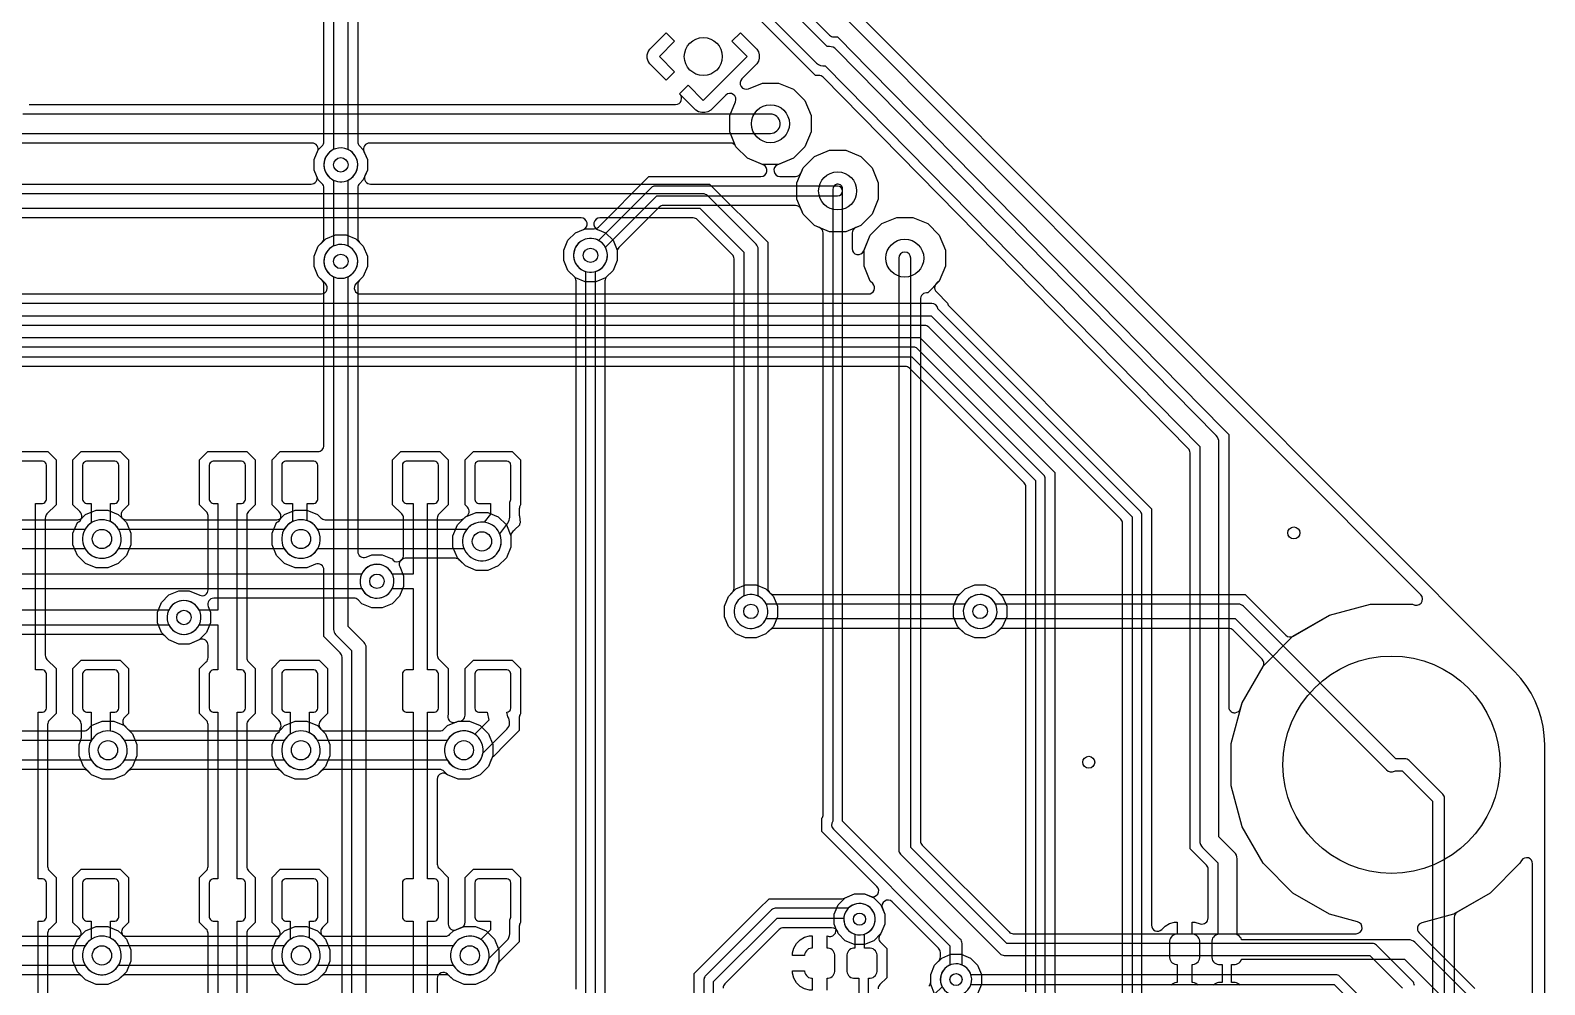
# Model space of a CAD drawing. Header units: millimetres. Extents: x -12.6 to 79.4, y -27 to 65.1.
# Drawn here: x 47.51 to 79.4, y 32.15 to 52.23 of the extents above; entities that cross this region are included whole.
import ezdxf

# ---------------------------------------------------------------- set-up
doc = ezdxf.new("R2010")
doc.units = ezdxf.units.MM

msp = doc.modelspace()

# ---------------------------------------------------------------- linework, layer by layer
at = {"layer": '16_copper'}
for points in [[(61.332, 55.143), (64.342, 52.133, 0.198912), (64.432, 52.095), (64.508, 52.095), (64.626, 51.976, 0.001971), (64.627, 51.975), (64.77, 51.832, 0.035067), (64.781, 51.818), (72.627, 43.848, 0.001966), (72.628, 43.847), (72.747, 43.728), (72.746, 43.56, 0.001969), (72.746, 43.559), (72.746, 37.999), (72.747, 37.988), (72.748, 37.976), (72.748, 37.974), (72.749, 37.971), (72.752, 37.96), (72.756, 37.949), (72.757, 37.947), (72.758, 37.944), (72.764, 37.935), (72.77, 37.925), (72.771, 37.923), (72.773, 37.921), (72.781, 37.912), (72.789, 37.904), (72.791, 37.902), (72.792, 37.9), (72.802, 37.894), (72.812, 37.888), (72.814, 37.887), (72.816, 37.885), (72.827, 37.881), (72.838, 37.877), (72.84, 37.876), (72.843, 37.876), (72.854, 37.874), (72.865, 37.872), (72.868, 37.872), (72.87, 37.872), (72.882, 37.873, 0.318997), (72.995, 37.966), (73.027, 38.083), (73.471, 38.853), (74.1, 39.482), (74.871, 39.927), (75.73, 40.157), (76.619, 40.157, 0.923545), (76.789, 40.357), (61.356, 55.819, 0.414489)], [(78.007, 31.703), (76.674, 33.037), (76.666, 33.043, 0.185945), (76.53, 33.096), (73.019, 33.096), (73.019, 33.098), (73.007, 33.127), (72.99, 33.153), (72.967, 33.175), (72.941, 33.192), (72.923, 33.2), (72.923, 34.798, 0.198912), (72.864, 34.942), (72.542, 35.263), (72.542, 43.561, 0.196864), (72.484, 43.704), (64.483, 51.832, 0.200962), (64.338, 51.892), (64.295, 51.892), (61.307, 54.881, 0.198912)], [(61.079, 54.534), (64.068, 51.545, 0.25234), (64.253, 51.486), (72.136, 43.478), (72.136, 35.179, 0.198912), (72.196, 35.035), (72.517, 34.714), (72.517, 33.207), (72.502, 33.204), (72.474, 33.192), (72.448, 33.175), (72.425, 33.153), (72.408, 33.127), (72.396, 33.098), (72.39, 33.067), (72.39, 32.719), (72.396, 32.688), (72.408, 32.659), (72.425, 32.633), (72.448, 32.611), (72.474, 32.594), (72.502, 32.582), (72.533, 32.575), (72.606, 32.575), (72.606, 32.195), (72.533, 32.195), (72.502, 32.188), (72.474, 32.176), (72.448, 32.159), (72.425, 32.137)], [(72.101, 32.137), (72.078, 32.159), (72.052, 32.176), (72.024, 32.188), (71.993, 32.195), (71.977, 32.195), (71.977, 32.575), (71.993, 32.575), (72.024, 32.582), (72.052, 32.594), (72.078, 32.611), (72.101, 32.633), (72.118, 32.659), (72.13, 32.688), (72.136, 32.719), (72.136, 33.067), (72.13, 33.098), (72.118, 33.127), (72.101, 33.153), (72.078, 33.175), (72.052, 33.192), (72.024, 33.204), (71.993, 33.211), (71.977, 33.211), (71.977, 33.464), (72.032, 33.464), (72.147, 33.433, 0.510066), (72.314, 33.554), (72.314, 34.577, 0.198912), (72.277, 34.667), (71.933, 35.011), (71.933, 43.343, 0.196869), (71.896, 43.432), (64.205, 51.245, 0.200957), (64.115, 51.283), (64.043, 51.283), (61.032, 54.293, 0.198912)], [(47.49, 50.673), (61.101, 50.673, 0.698888), (61.183, 50.898), (61.363, 51.077), (61.684, 50.756), (62.609, 51.681), (62.288, 52.002), (62.467, 52.182), (62.812, 51.837), (62.845, 51.779), (62.863, 51.715), (62.863, 51.648), (62.845, 51.583), (62.812, 51.525), (62.497, 51.21, 0.820678), (62.635, 51.003), (62.928, 51.124), (63.269, 51.124), (63.584, 50.994), (63.825, 50.753), (63.955, 50.438), (63.955, 50.097), (63.825, 49.782), (63.584, 49.54), (63.249, 49.402, 0.820683), (63.298, 49.158), (63.626, 49.158, 0.30335), (63.743, 49.236), (63.786, 49.338), (64.027, 49.58), (64.342, 49.71), (64.683, 49.71), (64.998, 49.58), (65.239, 49.338), (65.369, 49.023), (65.369, 48.682), (65.239, 48.367), (64.998, 48.126), (64.683, 47.996), (64.342, 47.996), (64.027, 48.126), (63.786, 48.367), (63.743, 48.47, 0.30335), (63.626, 48.548), (60.843, 48.548, 0.198912), (60.753, 48.511), (59.905, 47.663, 0.198912), (59.868, 47.573), (59.868, 47.387), (59.783, 47.181), (59.626, 47.024), (59.42, 46.939), (59.198, 46.939), (58.992, 47.024), (58.835, 47.181), (58.75, 47.387), (58.75, 47.609), (58.835, 47.815), (58.992, 47.972), (59.198, 48.057), (59.384, 48.057, 0.198912), (59.474, 48.094), (60.538, 49.158), (62.898, 49.158, 0.820683), (62.947, 49.402), (62.612, 49.54), (62.371, 49.782, 0.305131), (62.254, 49.861), (54.657, 49.861, 0.534518), (54.539, 49.685), (54.61, 49.514), (54.61, 49.292), (54.525, 49.086), (54.444, 49.006, 0.198912), (54.407, 48.916), (54.407, 47.858, 0.198912), (54.444, 47.768), (54.525, 47.688), (54.61, 47.482), (54.61, 47.26), (54.525, 47.054), (54.372, 46.902, 0.668179), (54.462, 46.685), (65.161, 46.685, 0.668185), (65.251, 46.902), (65.2, 46.953), (65.069, 47.268), (65.069, 47.609), (65.2, 47.924), (65.441, 48.165), (65.756, 48.296), (66.097, 48.296), (66.412, 48.165), (66.653, 47.924), (66.784, 47.609), (66.784, 47.268), (66.653, 46.953, 0.582554), (66.599, 46.72), (66.829, 46.49, 0.16055), (66.865, 46.419), (70.904, 42.379), (71.12, 42.163), (71.12, 33.402, 0.668185), (71.337, 33.313), (71.406, 33.382), (71.5, 33.436), (71.605, 33.464), (71.66, 33.464), (71.66, 33.211), (71.644, 33.211), (71.613, 33.204), (71.585, 33.192), (71.559, 33.175), (71.536, 33.153), (71.519, 33.127), (71.507, 33.098), (71.501, 33.067), (71.501, 32.719), (71.507, 32.688), (71.519, 32.659), (71.536, 32.633), (71.559, 32.611), (71.585, 32.594), (71.613, 32.582), (71.644, 32.575), (71.66, 32.575), (71.66, 32.195), (71.644, 32.195), (71.613, 32.188), (71.585, 32.176), (71.559, 32.159), (71.536, 32.137)], [(47.269, 50.064), (63.098, 50.064), (63.133, 50.067, 0.915917), (63.098, 50.47), (47.353, 50.47)], [(45.682, 46.685), (53.64, 46.685), (53.647, 46.686, 0.649818), (53.73, 46.902), (53.577, 47.054), (53.492, 47.26), (53.492, 47.482), (53.577, 47.688), (53.658, 47.768, 0.198912), (53.696, 47.858), (53.696, 48.916, 0.198912), (53.658, 49.006), (53.577, 49.086), (53.492, 49.292), (53.492, 49.514), (53.563, 49.685, 0.534518), (53.446, 49.861), (47.101, 49.861)], [(70.917, 31.811), (70.917, 42.037, 0.198912), (70.887, 42.109), (66.622, 46.374), (66.622, 46.381, 0.355417), (66.497, 46.482), (36.324, 46.482)], [(68.885, 31.811), (68.885, 42.799, 0.198912), (68.855, 42.871), (66.188, 45.538, 0.198912), (66.116, 45.568), (38.999, 45.568, 0.943616), (38.36, 45.401), (38.371, 45.36, 0.722243), (38.999, 45.364), (66.074, 45.364), (68.682, 42.757), (68.682, 31.811)], [(68.478, 31.998), (68.478, 42.62, 0.198912), (68.441, 42.71), (66.027, 45.124, 0.198912), (65.937, 45.161), (40.848, 45.161, 0.668185)], [(45.212, 41.935), (48.514, 41.935, 0.198912), (48.603, 41.973), (48.677, 42.046), (48.901, 42.139), (49.143, 42.139), (49.367, 42.046), (49.441, 41.973, 0.198912), (49.53, 41.935), (52.705, 41.935, 0.198912), (52.794, 41.973), (52.868, 42.046), (53.092, 42.139), (53.334, 42.139), (53.558, 42.046), (53.632, 41.973, 0.198912), (53.721, 41.935), (56.565, 41.935, 0.122235), (56.625, 41.951), (56.63, 41.953, 0.108232), (56.678, 41.995), (56.902, 42.088), (57.144, 42.088), (57.368, 41.995), (57.54, 41.824), (57.633, 41.599), (57.633, 41.357), (57.54, 41.133), (57.368, 40.961), (57.144, 40.869), (56.902, 40.869), (56.678, 40.961), (56.554, 41.085, 0.198912), (56.464, 41.123), (55.408, 41.123, 0.534511), (55.291, 40.947), (55.372, 40.751), (55.372, 40.529), (55.287, 40.323), (55.13, 40.166), (54.924, 40.081), (54.702, 40.081), (54.497, 40.166), (54.416, 40.247, 0.198912), (54.326, 40.284), (51.376, 40.284, 0.534511), (51.258, 40.109), (51.308, 39.989), (51.308, 39.767), (51.223, 39.561), (51.066, 39.404), (50.86, 39.319), (50.638, 39.319), (50.433, 39.404), (50.352, 39.485, 0.198912), (50.262, 39.522), (47.185, 39.522, 0.534511)], [(45.056, 41.326), (48.67, 41.326, 0.577351), (49.374, 41.326), (52.861, 41.326, 0.577351), (53.565, 41.326), (56.646, 41.326), (56.658, 41.298), (56.684, 41.252), (56.717, 41.21), (56.754, 41.172), (56.797, 41.14), (56.843, 41.113), (56.892, 41.093), (56.944, 41.079), (56.996, 41.072), (57.05, 41.072), (57.102, 41.079, 1), (56.944, 41.878), (56.892, 41.864, 0.143112), (56.706, 41.732), (53.565, 41.732, 0.577351), (52.861, 41.732), (49.374, 41.732, 0.577351), (48.67, 41.732), (45.056, 41.732, 0.577351)], [(-10.312, 29.782), (0.393, 40.488), (54.491, 40.488, 0.944056), (55.151, 40.755), (55.133, 40.798, 0.627338), (54.491, 40.792), (0.33, 40.792, 0.198912), (0.222, 40.748), (-10.573, 29.953, 0.198912)], [(-9.042, 30.036), (0.647, 39.726), (50.427, 39.726, 0.944056), (51.087, 39.993), (51.069, 40.036, 0.627338), (50.427, 40.03), (0.584, 40.03, 0.198912), (0.476, 39.986), (-9.303, 30.207, 0.198912)], [(45.212, 37.49), (48.641, 37.49, 0.198917), (48.73, 37.528), (48.804, 37.601), (49.028, 37.694), (49.27, 37.694), (49.494, 37.601), (49.568, 37.528, 0.198917), (49.657, 37.49), (52.705, 37.49, 0.198917), (52.794, 37.528), (52.868, 37.601), (53.092, 37.694), (53.334, 37.694), (53.558, 37.601), (53.632, 37.528, 0.198917), (53.721, 37.49), (56.134, 37.49, 0.198912), (56.223, 37.528), (56.297, 37.601), (56.521, 37.694), (56.763, 37.694), (56.987, 37.601), (57.159, 37.429), (57.252, 37.205), (57.252, 36.963), (57.159, 36.739), (56.987, 36.567), (56.763, 36.474), (56.521, 36.474), (56.297, 36.567), (56.223, 36.64, 0.198912), (56.134, 36.678), (53.721, 36.678, 0.198917), (53.632, 36.64), (53.558, 36.567), (53.334, 36.474), (53.092, 36.474), (52.868, 36.567), (52.794, 36.64, 0.198917), (52.705, 36.678), (49.657, 36.678, 0.198917), (49.568, 36.64), (49.494, 36.567), (49.27, 36.474), (49.028, 36.474), (48.804, 36.567), (48.73, 36.64, 0.198917), (48.641, 36.678), (45.212, 36.678, 0.198917)], [(45.056, 36.881), (48.797, 36.881, 0.577351), (49.501, 36.881), (52.861, 36.881, 0.577351), (53.565, 36.881), (56.29, 36.881, 0.967798), (57.007, 37.264), (56.981, 37.31, 0.555736), (56.29, 37.287), (53.565, 37.287, 0.577351), (52.861, 37.287), (49.501, 37.287, 0.577351), (48.797, 37.287), (45.056, 37.287, 0.577351)], [(79.146, 3.439), (79.146, 34.696, 0.742194), (78.914, 34.766), (78.909, 34.76), (78.878, 34.705), (78.249, 34.076), (77.479, 33.631), (76.814, 33.453, 0.577353), (76.757, 33.241), (76.974, 33.024), (77.931, 32.067)], [(64.294, 32.032), (64.294, 32.286), (64.31, 32.286), (64.341, 32.292), (64.37, 32.304), (64.396, 32.322), (64.418, 32.344), (64.435, 32.37), (64.447, 32.399), (64.453, 32.429), (64.453, 32.778), (64.447, 32.809), (64.435, 32.838), (64.418, 32.864), (64.396, 32.886), (64.37, 32.903), (64.341, 32.915), (64.31, 32.921), (64.294, 32.921), (64.294, 33.175, 0.679811), (64.469, 33.351), (64.44, 33.422), (64.44, 33.634), (64.521, 33.83), (64.671, 33.98), (64.867, 34.061), (65.079, 34.061), (65.275, 33.98), (65.425, 33.83), (65.507, 33.634), (65.507, 33.422), (65.425, 33.226, 0.436825), (65.419, 33.039), (65.545, 32.912), (65.545, 32.295), (65.403, 32.153, 0.198912), (65.366, 32.063)], [(65.163, 30.225), (65.163, 32.286), (65.199, 32.286), (65.23, 32.292), (65.259, 32.304), (65.285, 32.322), (65.307, 32.344), (65.324, 32.37), (65.336, 32.399), (65.342, 32.429), (65.342, 32.778), (65.336, 32.809), (65.324, 32.838), (65.307, 32.864), (65.285, 32.886), (65.259, 32.903), (65.23, 32.915), (65.199, 32.921), (65.075, 32.921), (65.075, 33.213, 0.943616), (64.909, 33.853), (64.867, 33.841, 0.722243), (64.872, 33.213), (64.872, 32.921), (64.85, 32.921), (64.82, 32.915), (64.791, 32.903), (64.765, 32.886), (64.743, 32.864), (64.725, 32.838), (64.713, 32.809), (64.707, 32.778), (64.707, 32.429), (64.713, 32.399), (64.725, 32.37), (64.743, 32.344), (64.765, 32.322), (64.791, 32.304), (64.82, 32.292), (64.85, 32.286), (64.96, 32.286), (64.96, 30.225)], [(45.183, 32.563), (48.67, 32.563, 0.577351), (49.374, 32.563), (52.861, 32.563, 0.577351), (53.565, 32.563), (56.417, 32.563, 0.967798), (57.134, 32.946), (57.108, 32.992, 0.555736), (56.417, 32.969), (53.565, 32.969, 0.577351), (52.861, 32.969), (49.374, 32.969, 0.577351), (48.67, 32.969), (45.183, 32.969, 0.577351)], [(45.339, 33.172), (48.514, 33.172, 0.198917), (48.603, 33.21), (48.677, 33.283), (48.901, 33.376), (49.143, 33.376), (49.367, 33.283), (49.441, 33.21, 0.198917), (49.53, 33.172), (52.705, 33.172, 0.198917), (52.794, 33.21), (52.868, 33.283), (53.092, 33.376), (53.334, 33.376), (53.558, 33.283), (53.632, 33.21, 0.198917), (53.721, 33.172), (56.261, 33.172, 0.198912), (56.35, 33.21), (56.424, 33.283), (56.648, 33.376), (56.89, 33.376), (57.114, 33.283), (57.286, 33.111), (57.379, 32.887), (57.379, 32.645), (57.286, 32.421), (57.114, 32.249), (56.89, 32.156), (56.648, 32.156), (56.424, 32.249), (56.35, 32.322, 0.198912), (56.261, 32.36), (53.721, 32.36, 0.198917), (53.632, 32.322), (53.558, 32.249), (53.334, 32.156), (53.092, 32.156), (52.868, 32.249), (52.794, 32.322, 0.198917), (52.705, 32.36), (49.53, 32.36, 0.198917), (49.441, 32.322), (49.367, 32.249), (49.143, 32.156), (48.901, 32.156), (48.677, 32.249), (48.603, 32.322, 0.198917), (48.514, 32.36), (45.339, 32.36, 0.198917)], [(66.435, 32.118, 0.198912), (66.472, 32.208), (66.472, 32.364), (66.553, 32.56), (66.703, 32.71), (66.899, 32.791), (67.111, 32.791), (67.307, 32.71), (67.457, 32.56), (67.539, 32.364), (67.539, 32.152), (67.457, 31.956)]]:
    msp.add_lwpolyline(points, format="xyb", dxfattribs=at)
for points in [[(60.556, 51.525), (60.522, 51.583), (60.505, 51.648), (60.505, 51.715), (60.522, 51.779), (60.556, 51.837), (60.9, 52.182), (61.08, 52.002), (60.759, 51.681), (61.08, 51.36), (60.9, 51.181)], [(63.564, 32.763), (63.564, 32.817), (63.592, 32.922), (63.647, 33.016), (63.724, 33.093), (63.818, 33.147), (63.923, 33.175), (63.977, 33.175), (63.977, 32.921), (63.961, 32.921), (63.931, 32.915), (63.902, 32.903), (63.876, 32.886), (63.854, 32.864), (63.836, 32.838), (63.824, 32.809), (63.818, 32.778), (63.818, 32.763)], [(63.923, 32.032), (63.818, 32.06), (63.724, 32.115), (63.647, 32.192), (63.592, 32.286), (63.564, 32.391), (63.564, 32.445), (63.818, 32.445), (63.818, 32.429), (63.824, 32.399), (63.836, 32.37), (63.854, 32.344), (63.876, 32.322), (63.902, 32.304), (63.931, 32.292), (63.961, 32.286), (63.977, 32.286), (63.977, 32.032)]]:
    msp.add_lwpolyline(points, close=True, dxfattribs=at)
for points in [[(54.121, 47.021, 0.722594), (54.204, 47.693), (54.204, 49.081, 0.944056), (53.937, 49.74), (53.894, 49.723, 0.627338), (53.899, 49.081), (53.899, 47.693), (53.894, 47.691), (53.853, 47.667), (53.816, 47.639), (53.783, 47.606), (53.755, 47.569), (53.732, 47.529), (53.714, 47.486), (53.702, 47.441), (53.696, 47.394), (53.696, 47.348), (53.702, 47.301), (53.714, 47.256), (53.732, 47.213), (53.755, 47.173), (53.783, 47.136), (53.816, 47.103), (53.853, 47.075), (53.894, 47.051), (53.937, 47.034), (53.982, 47.021), (54.028, 47.015), (54.075, 47.015)], [(59.379, 47.148, 0.504893), (59.622, 47.667), (60.706, 48.751), (64.512, 48.751, 1), (64.512, 48.954), (60.664, 48.954, 0.198912), (60.592, 48.925), (59.478, 47.811), (59.467, 47.818), (59.424, 47.835), (59.379, 47.848), (59.332, 47.854), (59.286, 47.854), (59.239, 47.848), (59.194, 47.835), (59.151, 47.818), (59.111, 47.794), (59.074, 47.766), (59.041, 47.733), (59.013, 47.696), (58.989, 47.656), (58.972, 47.613), (58.959, 47.568), (58.953, 47.521), (58.953, 47.475), (58.959, 47.428), (58.972, 47.383), (58.989, 47.34), (59.013, 47.3), (59.041, 47.263), (59.074, 47.23), (59.111, 47.202), (59.151, 47.178), (59.194, 47.161), (59.239, 47.148), (59.286, 47.142), (59.332, 47.142)], [(70.257, 31.014, 0.510047), (70.365, 31.189), (70.282, 31.39), (70.282, 31.602), (70.363, 31.798), (70.473, 31.908, 0.198912), (70.51, 31.998), (70.51, 41.858, 0.198912), (70.473, 41.948), (66.434, 45.988, 0.198912), (66.344, 46.025), (39.186, 46.025, 0.999975), (39.186, 45.771), (66.242, 45.771), (69.088, 42.925), (69.088, 31.998, 0.198912), (69.125, 31.908), (69.235, 31.798), (69.317, 31.602), (69.317, 31.39), (69.233, 31.189, 0.534518), (69.351, 31.013), (70.248, 31.013)], [(62.576, 39.446), (62.371, 39.531), (62.213, 39.688), (62.128, 39.894), (62.128, 40.116), (62.213, 40.322), (62.371, 40.479), (62.576, 40.564), (62.798, 40.564), (63.004, 40.479), (63.085, 40.398, 0.198912), (63.174, 40.361), (67.026, 40.361, 0.198912), (67.116, 40.398), (67.197, 40.479), (67.402, 40.564), (67.624, 40.564), (67.83, 40.479), (67.987, 40.322), (68.072, 40.116), (68.072, 39.894), (67.987, 39.688), (67.83, 39.531), (67.624, 39.446), (67.402, 39.446), (67.197, 39.531), (67.116, 39.612, 0.198912), (67.026, 39.649), (63.174, 39.649, 0.198912), (63.085, 39.612), (63.004, 39.531), (62.798, 39.446)], [(62.757, 39.655, 0.237342), (63.009, 39.853), (67.191, 39.853, 0.944056), (67.851, 40.12), (67.833, 40.163, 0.627338), (67.191, 40.157), (63.009, 40.157), (63.007, 40.163), (62.984, 40.203), (62.955, 40.24), (62.922, 40.273), (62.885, 40.301), (62.845, 40.325), (62.802, 40.342), (62.757, 40.355), (62.711, 40.361), (62.664, 40.361), (62.618, 40.355), (62.573, 40.342), (62.53, 40.325), (62.489, 40.301), (62.452, 40.273), (62.419, 40.24), (62.391, 40.203), (62.368, 40.163), (62.35, 40.12), (62.338, 40.075), (62.332, 40.028), (62.332, 39.982), (62.338, 39.935), (62.35, 39.89), (62.368, 39.847), (62.391, 39.807), (62.419, 39.77), (62.452, 39.737), (62.489, 39.709), (62.53, 39.685), (62.573, 39.668), (62.618, 39.655), (62.664, 39.649), (62.711, 39.649)], [(65.991, 29.723), (66.096, 29.723, 0.198912), (66.168, 29.753), (66.696, 30.281, 0.198912), (66.726, 30.353), (66.726, 31.835), (66.855, 31.964, 0.94362), (67.189, 32.533), (67.152, 32.555, 0.722243), (66.711, 32.107), (66.552, 31.949, 0.198912), (66.523, 31.877), (66.523, 30.395), (66.054, 29.927), (65.991, 29.927), (65.991, 30.225), (65.731, 30.225), (65.731, 29.425), (65.991, 29.425)]]:
    msp.add_lwpolyline(points, format="xyb", close=True, dxfattribs=at)
for points in [[(36.271, 46.228), (66.481, 46.228), (70.714, 41.995), (70.714, 31.811)], [(72.99, 32.137), (72.967, 32.159), (72.941, 32.176), (72.913, 32.188), (72.882, 32.195), (72.809, 32.195), (72.809, 32.575), (72.882, 32.575), (72.913, 32.582), (72.941, 32.594), (72.967, 32.611), (72.99, 32.633), (73.007, 32.659), (73.019, 32.688), (73.019, 32.69), (76.446, 32.69), (77.597, 31.539)]]:
    msp.add_lwpolyline(points, dxfattribs=at)
at = {"layer": '1_copper'}
for points in [[(61.493, 26.319), (61.493, 32.384), (61.709, 32.6), (61.709, 32.6), (62.853, 33.744), (63.069, 33.96), (64.598, 33.96, 0.11571), (64.655, 33.973), (64.867, 34.061), (65.079, 34.061), (65.202, 34.01, 0.820688), (65.341, 34.218), (64.182, 35.376), (64.182, 35.653, 0.160537), (64.207, 35.728), (64.207, 47.966, 0.30335), (64.129, 48.084), (64.027, 48.126), (63.786, 48.367), (63.655, 48.682), (63.655, 49.023), (63.786, 49.338), (64.027, 49.58), (64.342, 49.71), (64.683, 49.71), (64.998, 49.58), (65.239, 49.338), (65.369, 49.023), (65.369, 48.682), (65.239, 48.367), (64.998, 48.126), (64.895, 48.084, 0.30335), (64.817, 47.966), (64.817, 47.639, 0.820683), (65.061, 47.59), (65.2, 47.924), (65.441, 48.165), (65.756, 48.296), (66.097, 48.296), (66.412, 48.165), (66.653, 47.924), (66.784, 47.609), (66.784, 47.268), (66.653, 46.953), (66.412, 46.712, 0.470375), (66.257, 46.563), (66.257, 35.177, 0.198912), (66.294, 35.087), (68.121, 33.26, 0.198912), (68.211, 33.223), (75.429, 33.223, 0.87698), (75.462, 33.473), (74.871, 33.631), (74.1, 34.076), (73.471, 34.705), (73.027, 35.475), (72.796, 36.334), (72.796, 37.224), (73.027, 38.083), (73.469, 38.849, 0.339455), (73.449, 39.002), (72.839, 39.612, 0.198912), (72.749, 39.649), (68, 39.649, 0.198912), (67.911, 39.612), (67.83, 39.531), (67.624, 39.446), (67.402, 39.446), (67.197, 39.531), (67.039, 39.688), (66.954, 39.894), (66.954, 40.116), (67.039, 40.322), (67.197, 40.479), (67.402, 40.564), (67.624, 40.564), (67.83, 40.479), (67.911, 40.398, 0.198912), (68, 40.361), (73.096, 40.361), (73.951, 39.505, 0.339455), (74.105, 39.485), (74.871, 39.927), (75.73, 40.157), (76.619, 40.157, 0.923545), (76.789, 40.357), (61.356, 55.819, 0.414489)], [(46.504, 48.997), (53.425, 48.997, 0.534511), (53.542, 49.172), (53.492, 49.292), (53.492, 49.514), (53.577, 49.72), (53.658, 49.8, 0.198912), (53.696, 49.89), (53.696, 55.646)], [(53.899, 55.499), (53.899, 49.725), (53.894, 49.723), (53.853, 49.699), (53.816, 49.671), (53.783, 49.638), (53.755, 49.601), (53.732, 49.561), (53.714, 49.518), (53.702, 49.473), (53.696, 49.426), (53.696, 49.38), (53.702, 49.333), (53.714, 49.288), (53.732, 49.245), (53.755, 49.205), (53.783, 49.168), (53.816, 49.135), (53.853, 49.107), (53.894, 49.083), (53.937, 49.066), (53.982, 49.053), (54.028, 49.047), (54.075, 49.047), (54.121, 49.053, 0.722594), (54.204, 49.725), (54.204, 55.436)], [(54.407, 55.299), (54.407, 49.89, 0.198912), (54.444, 49.8), (54.525, 49.72), (54.61, 49.514), (54.61, 49.292), (54.56, 49.172, 0.534511), (54.678, 48.997), (61.818, 48.997), (63.043, 47.772), (63.043, 40.492, 0.198912), (63.08, 40.402), (63.161, 40.322), (63.246, 40.116), (63.246, 39.894), (63.161, 39.688), (63.004, 39.531), (62.798, 39.446), (62.576, 39.446), (62.371, 39.531), (62.213, 39.688), (62.128, 39.894), (62.128, 40.116), (62.213, 40.322), (62.294, 40.402, 0.198912), (62.332, 40.492), (62.332, 47.425, 0.198912), (62.294, 47.515), (61.561, 48.248, 0.198912), (61.471, 48.285), (59.507, 48.285, 0.820683), (59.458, 48.041), (59.626, 47.972), (59.783, 47.815), (59.868, 47.609), (59.868, 47.387), (59.783, 47.181), (59.651, 47.05, 0.198912), (59.614, 46.96), (59.614, 31.751)], [(46.304, 48.489), (61.608, 48.489), (62.535, 47.562), (62.535, 40.327), (62.53, 40.325), (62.489, 40.301), (62.452, 40.273), (62.419, 40.24), (62.391, 40.203), (62.368, 40.163), (62.35, 40.12), (62.338, 40.075), (62.332, 40.028), (62.332, 39.982), (62.338, 39.935), (62.35, 39.89), (62.368, 39.847), (62.391, 39.807), (62.419, 39.77), (62.452, 39.737), (62.489, 39.709), (62.53, 39.685), (62.573, 39.668), (62.618, 39.655), (62.664, 39.649), (62.711, 39.649), (62.757, 39.655, 0.722594), (62.84, 40.327), (62.84, 47.625, 0.198912), (62.795, 47.733), (61.779, 48.749, 0.198912), (61.671, 48.793), (46.367, 48.793)], [(75.491, 31.917), (75.078, 32.33, 0.198912), (75.006, 32.36), (67.32, 32.36, 0.219332), (67.132, 32.563), (67.132, 33.02, 0.198912), (67.095, 33.11), (64.614, 35.591), (64.614, 48.869), (64.618, 48.891), (64.615, 48.916), (64.607, 48.94, 0.56976), (64.429, 48.948), (64.425, 48.943, 0.110841), (64.411, 48.891), (64.411, 35.588, 0.371447), (64.422, 35.423), (66.878, 32.967), (66.878, 32.563, 0.966785), (67.112, 31.945)], [(59.004, 32.056), (59.004, 46.96, 0.198912), (58.967, 47.05), (58.835, 47.181), (58.75, 47.387), (58.75, 47.609), (58.835, 47.815), (58.992, 47.972), (59.16, 48.041, 0.820683), (59.111, 48.285), (46.157, 48.285)], [(54.077, 16.743), (54.077, 39.043, 0.198912), (54.039, 39.133), (53.696, 39.477), (53.696, 40.879, 0.534518), (53.52, 40.996), (53.334, 40.919), (53.092, 40.919), (52.868, 41.012), (52.696, 41.184), (52.603, 41.408), (52.603, 41.65), (52.696, 41.874, 0.576682), (52.748, 42.106), (52.603, 42.25), (52.603, 43.196), (52.778, 43.37), (53.569, 43.37, 0.414214), (53.696, 43.497), (53.696, 46.884, 0.198912), (53.658, 46.974), (53.577, 47.054), (53.492, 47.26), (53.492, 47.482), (53.577, 47.688), (53.735, 47.845), (53.94, 47.93), (54.162, 47.93), (54.368, 47.845), (54.525, 47.688), (54.61, 47.482), (54.61, 47.26), (54.525, 47.054), (54.444, 46.974, 0.198912), (54.407, 46.884), (54.407, 41.267, 0.534511), (54.582, 41.149), (54.702, 41.199), (54.924, 41.199), (55.13, 41.114, 0.773144), (55.372, 41.178), (55.372, 41.969, 0.198912), (55.335, 42.059), (55.143, 42.25), (55.143, 43.196), (55.318, 43.37), (56.137, 43.37), (56.312, 43.196), (56.312, 42.25), (56.12, 42.059, 0.198912), (56.083, 41.969), (56.083, 39.083, 0.198912), (56.12, 38.993), (56.312, 38.801), (56.312, 37.841, 0.601137), (56.454, 37.669), (56.467, 37.672, 0.015955), (56.477, 37.676), (56.521, 37.694, 0.45996), (56.667, 37.821), (56.667, 38.801), (56.842, 38.976), (57.661, 38.976), (57.836, 38.801), (57.836, 37.853, 0.160537), (57.81, 37.778), (57.81, 37.619, 0.092691), (57.81, 37.57), (57.81, 37.5), (57.535, 37.225), (57.535, 37.225), (57.263, 36.953, 0.124518), (57.227, 36.902), (57.159, 36.739), (56.987, 36.567), (56.763, 36.474), (56.521, 36.474), (56.295, 36.568, 0.650041), (56.083, 36.474), (56.083, 34.688, 0.198912), (56.12, 34.599), (56.312, 34.407), (56.312, 33.427, 0.534508), (56.487, 33.309), (56.589, 33.351, 0.30335), (56.667, 33.469), (56.667, 34.407), (56.842, 34.582), (57.661, 34.582), (57.836, 34.407), (57.836, 34.044, 0.052642), (57.836, 34.017), (57.836, 33.459, 0.160537), (57.81, 33.384), (57.81, 33.055), (57.535, 32.78), (57.381, 32.626, 0.098494), (57.354, 32.584), (57.286, 32.421), (57.114, 32.249), (56.89, 32.156), (56.648, 32.156), (56.424, 32.249), (56.3, 32.373, 0.668179), (56.083, 32.283), (56.083, 30.294, 0.198912)], [(59.411, 31.877), (59.411, 47.157, 0.954409), (59.239, 47.848), (59.194, 47.835, 0.730917), (59.207, 47.157), (59.207, 31.919)], [(54.585, 16.578), (54.585, 39.243, 0.198912), (54.54, 39.351), (54.204, 39.687), (54.204, 47.049, 0.944056), (53.937, 47.708), (53.894, 47.691, 0.627338), (53.899, 47.049), (53.899, 39.624, 0.198912), (53.943, 39.516), (54.28, 39.18), (54.28, 16.578)], [(76.657, 32.131, 0.198912), (76.62, 32.221), (75.858, 32.983, 0.198912), (75.768, 33.02), (68.074, 33.02), (66.053, 35.04), (66.053, 47.439, 1), (65.799, 47.439), (65.799, 34.988, 0.198912), (65.837, 34.898), (67.931, 32.803, 0.198912), (68.021, 32.766), (75.716, 32.766), (76.403, 32.078)], [(47.063, 43.37), (47.882, 43.37), (48.057, 43.196), (48.057, 42.25), (47.865, 42.059, 0.198912), (47.828, 41.969), (47.828, 39.083, 0.198912), (47.865, 38.993), (48.057, 38.801), (48.057, 37.856), (47.916, 37.715, 0.198912), (47.879, 37.625), (47.879, 34.638, 0.198912), (47.916, 34.548), (48.057, 34.407), (48.057, 33.462), (47.916, 33.321, 0.198912), (47.879, 33.231), (47.879, 30.243, 0.198912)], [(51.257, 30.243), (51.257, 33.231, 0.198912), (51.22, 33.321), (51.079, 33.462), (51.079, 34.407), (51.22, 34.548, 0.198912), (51.257, 34.638), (51.257, 37.625, 0.198912), (51.22, 37.715), (51.079, 37.856), (51.079, 38.801), (51.22, 38.942, 0.198912), (51.257, 39.032), (51.257, 39.294, 0.534511), (51.082, 39.411), (50.86, 39.319), (50.638, 39.319), (50.433, 39.404), (50.275, 39.561), (50.19, 39.767), (50.19, 39.989), (50.275, 40.195), (50.433, 40.352), (50.638, 40.437), (50.86, 40.437), (51.082, 40.345, 0.534511), (51.257, 40.462), (51.257, 42.02, 0.198912), (51.22, 42.109), (51.079, 42.25), (51.079, 43.196), (51.254, 43.37), (52.073, 43.37), (52.248, 43.196), (52.248, 42.25), (52.107, 42.109, 0.198912), (52.07, 42.02), (52.07, 39.032, 0.198912), (52.107, 38.942), (52.248, 38.801), (52.248, 37.856), (52.107, 37.715, 0.198912), (52.07, 37.625), (52.07, 34.638, 0.198912), (52.107, 34.548), (52.248, 34.407), (52.248, 33.462), (52.107, 33.321, 0.198912), (52.07, 33.231), (52.07, 30.243, 0.198912)], [(51.867, 29.985), (51.867, 33.49), (51.962, 33.49), (51.986, 33.496), (52.008, 33.509), (52.026, 33.527), (52.038, 33.548), (52.045, 33.573), (52.045, 34.296), (52.038, 34.32), (52.026, 34.342), (52.008, 34.36), (51.986, 34.372), (51.962, 34.379), (51.867, 34.379), (51.867, 37.884), (51.962, 37.884), (51.986, 37.891), (52.008, 37.903), (52.026, 37.921), (52.038, 37.943), (52.045, 37.967), (52.045, 38.69), (52.038, 38.715), (52.026, 38.736), (52.008, 38.754), (51.986, 38.767), (51.962, 38.773), (51.867, 38.773), (51.867, 42.278), (51.962, 42.278), (51.986, 42.285), (52.008, 42.297), (52.026, 42.315), (52.038, 42.337), (52.045, 42.361), (52.045, 43.085), (52.038, 43.109), (52.026, 43.131), (52.008, 43.148), (51.986, 43.161), (51.962, 43.167), (51.365, 43.167), (51.341, 43.161), (51.319, 43.148), (51.302, 43.131), (51.289, 43.109), (51.283, 43.085), (51.283, 42.361), (51.289, 42.337), (51.302, 42.315), (51.319, 42.297), (51.341, 42.285), (51.365, 42.278), (51.46, 42.278), (51.46, 40.03), (51.071, 40.03, 0.944056), (50.412, 39.763), (50.43, 39.72, 0.627338), (51.071, 39.726), (51.46, 39.726), (51.46, 38.773), (51.365, 38.773), (51.341, 38.767), (51.319, 38.754), (51.302, 38.736), (51.289, 38.715), (51.283, 38.69), (51.283, 37.967), (51.289, 37.943), (51.302, 37.921), (51.319, 37.903), (51.341, 37.891), (51.365, 37.884), (51.46, 37.884), (51.46, 34.379), (51.365, 34.379), (51.341, 34.372), (51.319, 34.36), (51.302, 34.342), (51.289, 34.32), (51.283, 34.296), (51.283, 33.573), (51.289, 33.548), (51.302, 33.527), (51.319, 33.509), (51.341, 33.496), (51.365, 33.49), (51.46, 33.49), (51.46, 29.985)], [(55.88, 29.985), (55.88, 33.49), (56.026, 33.49), (56.05, 33.496), (56.072, 33.509), (56.09, 33.527), (56.102, 33.548), (56.109, 33.573), (56.109, 34.296), (56.102, 34.32), (56.09, 34.342), (56.072, 34.36), (56.05, 34.372), (56.026, 34.379), (55.88, 34.379), (55.88, 37.884), (56.026, 37.884), (56.05, 37.891), (56.072, 37.903), (56.09, 37.921), (56.102, 37.943), (56.109, 37.967), (56.109, 38.69), (56.102, 38.715), (56.09, 38.736), (56.072, 38.754), (56.05, 38.767), (56.026, 38.773), (55.88, 38.773), (55.88, 42.278), (56.026, 42.278), (56.05, 42.285), (56.072, 42.297), (56.09, 42.315), (56.102, 42.337), (56.109, 42.361), (56.109, 43.085), (56.102, 43.109), (56.09, 43.131), (56.072, 43.148), (56.05, 43.161), (56.026, 43.167), (55.429, 43.167), (55.405, 43.161), (55.383, 43.148), (55.366, 43.131), (55.353, 43.109), (55.347, 43.085), (55.347, 42.361), (55.353, 42.337), (55.366, 42.315), (55.383, 42.297), (55.405, 42.285), (55.429, 42.278), (55.575, 42.278), (55.575, 40.792), (55.135, 40.792, 0.944056), (54.476, 40.525), (54.494, 40.482, 0.627338), (55.135, 40.488), (55.575, 40.488), (55.575, 38.773), (55.429, 38.773), (55.405, 38.767), (55.383, 38.754), (55.366, 38.736), (55.353, 38.715), (55.347, 38.69), (55.347, 37.967), (55.353, 37.943), (55.366, 37.921), (55.383, 37.903), (55.405, 37.891), (55.429, 37.884), (55.575, 37.884), (55.575, 34.379), (55.429, 34.379), (55.405, 34.372), (55.383, 34.36), (55.366, 34.342), (55.353, 34.32), (55.347, 34.296), (55.347, 33.573), (55.353, 33.548), (55.366, 33.527), (55.383, 33.509), (55.405, 33.496), (55.429, 33.49), (55.575, 33.49), (55.575, 29.985)], [(77.292, 29.166), (77.292, 36.068, 0.198912), (77.255, 36.158), (76.544, 36.869, 0.198912), (76.454, 36.906), (76.263, 36.906), (73.057, 40.113, 0.198912), (72.949, 40.157), (67.835, 40.157, 0.944056), (67.176, 39.89), (67.194, 39.847, 0.627338), (67.835, 39.853), (72.886, 39.853), (76.067, 36.671, 0.313608), (76.238, 36.641), (76.258, 36.652), (76.401, 36.652), (77.038, 36.015), (77.038, 29.235)], [(79.146, 3.439), (79.146, 34.696, 0.742194), (78.914, 34.766), (78.909, 34.76), (78.878, 34.705), (78.249, 34.076), (77.559, 33.678, 0.267948), (77.495, 33.568), (77.495, 29.308, 0.021326)], [(61.9, 26.122), (61.9, 32.216), (63.237, 33.553), (64.643, 33.553, 0.941985), (65.298, 33.463), (65.303, 33.506, 0.699879), (64.735, 33.757), (63.195, 33.757, 0.198912), (63.123, 33.727), (61.726, 32.33, 0.198912), (61.697, 32.258), (61.697, 26.122)], [(66.553, 31.956), (66.472, 32.152), (66.472, 32.364), (66.553, 32.56), (66.638, 32.645, 0.198912), (66.675, 32.735), (66.675, 32.831, 0.198912), (66.638, 32.92), (65.663, 33.895, 0.820688), (65.456, 33.757), (65.507, 33.634), (65.507, 33.422), (65.425, 33.226), (65.275, 33.076), (65.079, 32.995), (64.867, 32.995), (64.671, 33.076), (64.521, 33.226, 0.40852), (64.385, 33.35), (63.374, 33.35, 0.198912), (63.284, 33.313), (62.14, 32.169, 0.198912), (62.103, 32.079)], [(67.152, 31.961, 0.202788), (67.32, 32.156), (74.964, 32.156), (75.347, 31.774, 0.94362)]]:
    msp.add_lwpolyline(points, format="xyb", dxfattribs=at)
msp.add_lwpolyline([(60.556, 51.525), (60.522, 51.583), (60.505, 51.648), (60.505, 51.715), (60.522, 51.779), (60.556, 51.837), (60.9, 52.182), (61.08, 52.002), (60.759, 51.681), (61.08, 51.36), (60.9, 51.181)], close=True, dxfattribs=at)
for points in [[(62.928, 49.41), (62.612, 49.54), (62.371, 49.782), (62.241, 50.097), (62.241, 50.438), (62.362, 50.73, 0.820678), (62.155, 50.868), (61.84, 50.553), (61.782, 50.52), (61.717, 50.502), (61.65, 50.502), (61.586, 50.52), (61.528, 50.553), (61.183, 50.898), (61.363, 51.077), (61.684, 50.756), (62.609, 51.681), (62.288, 52.002), (62.467, 52.182), (62.812, 51.837), (62.845, 51.779), (62.863, 51.715), (62.863, 51.648), (62.845, 51.583), (62.812, 51.525), (62.497, 51.21, 0.820678), (62.635, 51.003), (62.928, 51.124), (63.269, 51.124), (63.584, 50.994), (63.825, 50.753), (63.955, 50.438), (63.955, 50.097), (63.825, 49.782), (63.584, 49.54), (63.269, 49.41)], [(48.901, 40.919), (48.677, 41.012), (48.505, 41.184), (48.412, 41.408), (48.412, 41.65), (48.505, 41.874, 0.570781), (48.553, 42.109), (48.412, 42.25), (48.412, 43.196), (48.587, 43.37), (49.406, 43.37), (49.581, 43.196), (49.581, 42.25), (49.462, 42.131, 0.414219), (49.462, 41.951), (49.539, 41.874), (49.632, 41.65), (49.632, 41.408), (49.539, 41.184), (49.367, 41.012), (49.143, 40.919)], [(56.902, 40.869), (56.678, 40.961), (56.506, 41.133), (56.413, 41.357), (56.413, 41.599), (56.506, 41.824), (56.678, 41.996, 0.524763), (56.716, 42.201), (56.667, 42.25), (56.667, 43.196), (56.842, 43.37), (57.661, 43.37), (57.836, 43.196), (57.836, 42.833, 0.05266), (57.836, 42.806), (57.836, 42.247, 0.110645), (57.811, 42.187), (57.811, 42.178), (57.81, 42.172), (57.81, 42.024, 0.035487), (57.812, 42.006), (57.83, 41.875), (57.825, 41.867, 0.082715), (57.811, 41.819), (57.718, 41.726), (57.712, 41.717), (57.706, 41.712, 0.311838), (57.633, 41.571), (57.633, 41.357), (57.54, 41.133), (57.368, 40.961), (57.144, 40.869)], [(49.101, 41.13, 0.718932), (49.2, 41.895), (49.2, 42.278), (49.295, 42.278), (49.319, 42.285), (49.341, 42.297), (49.359, 42.315), (49.371, 42.337), (49.378, 42.361), (49.378, 43.085), (49.371, 43.109), (49.359, 43.131), (49.341, 43.148), (49.319, 43.161), (49.295, 43.167), (48.698, 43.167), (48.674, 43.161), (48.652, 43.148), (48.635, 43.131), (48.622, 43.109), (48.616, 43.085), (48.616, 42.361), (48.622, 42.337), (48.635, 42.315), (48.652, 42.297), (48.674, 42.285), (48.698, 42.278), (48.793, 42.278), (48.793, 41.866), (48.753, 41.835), (48.716, 41.798), (48.683, 41.755), (48.657, 41.709), (48.636, 41.66), (48.623, 41.608), (48.616, 41.556), (48.616, 41.502), (48.623, 41.45), (48.636, 41.398), (48.657, 41.349), (48.683, 41.303), (48.716, 41.26), (48.753, 41.223), (48.796, 41.19), (48.842, 41.164), (48.891, 41.143), (48.943, 41.13), (48.995, 41.123), (49.049, 41.123)], [(53.292, 41.13, 0.771278), (53.34, 41.916), (53.34, 42.278), (53.486, 42.278), (53.51, 42.285), (53.532, 42.297), (53.55, 42.315), (53.562, 42.337), (53.569, 42.361), (53.569, 43.085), (53.562, 43.109), (53.55, 43.131), (53.532, 43.148), (53.51, 43.161), (53.486, 43.167), (52.889, 43.167), (52.865, 43.161), (52.843, 43.148), (52.826, 43.131), (52.813, 43.109), (52.807, 43.085), (52.807, 42.361), (52.813, 42.337), (52.826, 42.315), (52.843, 42.297), (52.865, 42.285), (52.889, 42.278), (53.035, 42.278), (53.035, 41.895), (53.033, 41.894), (52.987, 41.868), (52.944, 41.835), (52.907, 41.798), (52.874, 41.755), (52.848, 41.709), (52.827, 41.66), (52.814, 41.608), (52.807, 41.556), (52.807, 41.502), (52.814, 41.45), (52.827, 41.398), (52.848, 41.349), (52.874, 41.303), (52.907, 41.26), (52.944, 41.223), (52.987, 41.19), (53.033, 41.164), (53.082, 41.143), (53.134, 41.13), (53.186, 41.123), (53.24, 41.123)], [(57.102, 41.079, 0.476343), (57.397, 41.638), (57.567, 41.864, 0.162277), (57.607, 41.986), (57.607, 42.309), (57.614, 42.315), (57.626, 42.337), (57.633, 42.361), (57.633, 43.085), (57.626, 43.109), (57.614, 43.131), (57.596, 43.148), (57.574, 43.161), (57.55, 43.167), (56.953, 43.167), (56.929, 43.161), (56.907, 43.148), (56.89, 43.131), (56.877, 43.109), (56.871, 43.085), (56.871, 42.361), (56.877, 42.337), (56.89, 42.315), (56.907, 42.297), (56.929, 42.285), (56.953, 42.278), (57.201, 42.278), (57.201, 42.054), (57.072, 41.882), (57.05, 41.885), (56.996, 41.885), (56.944, 41.878), (56.892, 41.864), (56.843, 41.843), (56.797, 41.817), (56.754, 41.784), (56.717, 41.747), (56.684, 41.704), (56.658, 41.658), (56.637, 41.609), (56.624, 41.558), (56.617, 41.505), (56.617, 41.452), (56.624, 41.399), (56.637, 41.347), (56.658, 41.298), (56.684, 41.252), (56.717, 41.21), (56.754, 41.172), (56.797, 41.14), (56.843, 41.113), (56.892, 41.093), (56.944, 41.079), (56.996, 41.072), (57.05, 41.072)], [(49.028, 36.474), (48.804, 36.567), (48.632, 36.739), (48.539, 36.963), (48.539, 37.205), (48.581, 37.305, 0.098491), (48.59, 37.353), (48.59, 37.625, 0.198912), (48.553, 37.715), (48.412, 37.856), (48.412, 38.801), (48.587, 38.976), (49.406, 38.976), (49.581, 38.801), (49.581, 37.856), (49.5, 37.775, 0.414219), (49.5, 37.595), (49.666, 37.429), (49.759, 37.205), (49.759, 36.963), (49.666, 36.739), (49.494, 36.567), (49.27, 36.474)], [(53.092, 36.474), (52.868, 36.567), (52.696, 36.739), (52.603, 36.963), (52.603, 37.205), (52.696, 37.429, 0.260225), (52.777, 37.535), (52.778, 37.542, 0.358949), (52.744, 37.715), (52.603, 37.856), (52.603, 38.801), (52.778, 38.976), (53.597, 38.976), (53.772, 38.801), (53.772, 37.856), (53.631, 37.715, 0.426167), (53.631, 37.528), (53.73, 37.429), (53.823, 37.205), (53.823, 36.963), (53.73, 36.739), (53.558, 36.567), (53.334, 36.474)], [(49.228, 36.685, 0.850835), (49.2, 37.487), (49.2, 37.884), (49.295, 37.884), (49.319, 37.891), (49.341, 37.903), (49.359, 37.921), (49.371, 37.943), (49.378, 37.967), (49.378, 38.69), (49.371, 38.715), (49.359, 38.736), (49.341, 38.754), (49.319, 38.767), (49.295, 38.773), (48.698, 38.773), (48.674, 38.767), (48.652, 38.754), (48.635, 38.736), (48.622, 38.715), (48.616, 38.69), (48.616, 37.967), (48.622, 37.943), (48.635, 37.921), (48.652, 37.903), (48.674, 37.891), (48.698, 37.884), (48.793, 37.884), (48.793, 37.281), (48.784, 37.264), (48.763, 37.215), (48.75, 37.163), (48.743, 37.111), (48.743, 37.057), (48.75, 37.005), (48.763, 36.953), (48.784, 36.904), (48.81, 36.858), (48.843, 36.815), (48.88, 36.778), (48.923, 36.745), (48.969, 36.719), (49.018, 36.698), (49.07, 36.685), (49.122, 36.678), (49.176, 36.678)], [(53.292, 36.685, 0.718932), (53.391, 37.45), (53.391, 37.884), (53.486, 37.884), (53.51, 37.891), (53.532, 37.903), (53.55, 37.921), (53.562, 37.943), (53.569, 37.967), (53.569, 38.69), (53.562, 38.715), (53.55, 38.736), (53.532, 38.754), (53.51, 38.767), (53.486, 38.773), (52.889, 38.773), (52.865, 38.767), (52.843, 38.754), (52.826, 38.736), (52.813, 38.715), (52.807, 38.69), (52.807, 37.967), (52.813, 37.943), (52.826, 37.921), (52.843, 37.903), (52.865, 37.891), (52.889, 37.884), (52.984, 37.884), (52.984, 37.421), (52.944, 37.39), (52.907, 37.353), (52.874, 37.31), (52.848, 37.264), (52.827, 37.215), (52.814, 37.163), (52.807, 37.111), (52.807, 37.057), (52.814, 37.005), (52.827, 36.953), (52.848, 36.904), (52.874, 36.858), (52.907, 36.815), (52.944, 36.778), (52.987, 36.745), (53.033, 36.719), (53.082, 36.698), (53.134, 36.685), (53.186, 36.678), (53.24, 36.678)], [(56.721, 36.685, 0.314069), (57.044, 37.02), (57.548, 37.525, 0.372706), (57.567, 37.79), (57.548, 37.884), (57.55, 37.884), (57.574, 37.891), (57.596, 37.903), (57.614, 37.921), (57.626, 37.943), (57.633, 37.967), (57.633, 38.69), (57.626, 38.715), (57.614, 38.736), (57.596, 38.754), (57.574, 38.767), (57.55, 38.773), (56.953, 38.773), (56.929, 38.767), (56.907, 38.754), (56.89, 38.736), (56.877, 38.715), (56.871, 38.69), (56.871, 37.967), (56.877, 37.943), (56.89, 37.921), (56.907, 37.903), (56.929, 37.891), (56.953, 37.884), (57.133, 37.884), (57.166, 37.718), (56.87, 37.421), (56.868, 37.423), (56.822, 37.449), (56.773, 37.47), (56.721, 37.483), (56.669, 37.49), (56.615, 37.49), (56.563, 37.483), (56.511, 37.47), (56.462, 37.449), (56.416, 37.423), (56.373, 37.39), (56.336, 37.353), (56.303, 37.31), (56.277, 37.264), (56.256, 37.215), (56.243, 37.163), (56.236, 37.111), (56.236, 37.057), (56.243, 37.005), (56.256, 36.953), (56.277, 36.904), (56.303, 36.858), (56.336, 36.815), (56.373, 36.778), (56.416, 36.745), (56.462, 36.719), (56.511, 36.698), (56.563, 36.685), (56.615, 36.678), (56.669, 36.678)], [(48.901, 32.156), (48.677, 32.249), (48.505, 32.421), (48.412, 32.645), (48.412, 32.887), (48.505, 33.111, 0.539723), (48.544, 33.33), (48.412, 33.462), (48.412, 34.407), (48.587, 34.582), (49.406, 34.582), (49.581, 34.407), (49.581, 33.462), (49.474, 33.355, 0.414219), (49.474, 33.176), (49.539, 33.111), (49.632, 32.887), (49.632, 32.645), (49.539, 32.421), (49.367, 32.249), (49.143, 32.156)], [(53.092, 32.156), (52.868, 32.249), (52.696, 32.421), (52.603, 32.645), (52.603, 32.887), (52.696, 33.111, 0.539723), (52.735, 33.33), (52.603, 33.462), (52.603, 34.407), (52.778, 34.582), (53.597, 34.582), (53.772, 34.407), (53.772, 33.462), (53.665, 33.355, 0.414219), (53.665, 33.176), (53.73, 33.111), (53.823, 32.887), (53.823, 32.645), (53.73, 32.421), (53.558, 32.249), (53.334, 32.156)], [(49.101, 32.367, 0.718932), (49.2, 33.132), (49.2, 33.49), (49.295, 33.49), (49.319, 33.496), (49.341, 33.509), (49.359, 33.527), (49.371, 33.548), (49.378, 33.573), (49.378, 34.296), (49.371, 34.32), (49.359, 34.342), (49.341, 34.36), (49.319, 34.372), (49.295, 34.379), (48.698, 34.379), (48.674, 34.372), (48.652, 34.36), (48.635, 34.342), (48.622, 34.32), (48.616, 34.296), (48.616, 33.573), (48.622, 33.548), (48.635, 33.527), (48.652, 33.509), (48.674, 33.496), (48.698, 33.49), (48.793, 33.49), (48.793, 33.103), (48.753, 33.072), (48.716, 33.035), (48.683, 32.992), (48.657, 32.946), (48.636, 32.897), (48.623, 32.845), (48.616, 32.793), (48.616, 32.739), (48.623, 32.687), (48.636, 32.635), (48.657, 32.586), (48.683, 32.54), (48.716, 32.497), (48.753, 32.46), (48.796, 32.427), (48.842, 32.401), (48.891, 32.38), (48.943, 32.367), (48.995, 32.36), (49.049, 32.36)], [(53.292, 32.367, 0.718932), (53.391, 33.132), (53.391, 33.49), (53.486, 33.49), (53.51, 33.496), (53.532, 33.509), (53.55, 33.527), (53.562, 33.548), (53.569, 33.573), (53.569, 34.296), (53.562, 34.32), (53.55, 34.342), (53.532, 34.36), (53.51, 34.372), (53.486, 34.379), (52.889, 34.379), (52.865, 34.372), (52.843, 34.36), (52.826, 34.342), (52.813, 34.32), (52.807, 34.296), (52.807, 33.573), (52.813, 33.548), (52.826, 33.527), (52.843, 33.509), (52.865, 33.496), (52.889, 33.49), (52.984, 33.49), (52.984, 33.103), (52.944, 33.072), (52.907, 33.035), (52.874, 32.992), (52.848, 32.946), (52.827, 32.897), (52.814, 32.845), (52.807, 32.793), (52.807, 32.739), (52.814, 32.687), (52.827, 32.635), (52.848, 32.586), (52.874, 32.54), (52.907, 32.497), (52.944, 32.46), (52.987, 32.427), (53.033, 32.401), (53.082, 32.38), (53.134, 32.367), (53.186, 32.36), (53.24, 32.36)], [(56.848, 32.367, 0.314069), (57.171, 32.702), (57.548, 33.08, 0.198912), (57.607, 33.223), (57.607, 33.52), (57.614, 33.527), (57.626, 33.548), (57.633, 33.573), (57.633, 34.296), (57.626, 34.32), (57.614, 34.342), (57.596, 34.36), (57.574, 34.372), (57.55, 34.379), (56.953, 34.379), (56.929, 34.372), (56.907, 34.36), (56.89, 34.342), (56.877, 34.32), (56.871, 34.296), (56.871, 33.573), (56.877, 33.548), (56.89, 33.527), (56.907, 33.509), (56.929, 33.496), (56.953, 33.49), (57.201, 33.49), (57.201, 33.307), (56.997, 33.103), (56.995, 33.105), (56.949, 33.131), (56.9, 33.152), (56.848, 33.165), (56.796, 33.172), (56.742, 33.172), (56.69, 33.165), (56.638, 33.152), (56.589, 33.131), (56.543, 33.105), (56.5, 33.072), (56.463, 33.035), (56.43, 32.992), (56.404, 32.946), (56.383, 32.897), (56.37, 32.845), (56.363, 32.793), (56.363, 32.739), (56.37, 32.687), (56.383, 32.635), (56.404, 32.586), (56.43, 32.54), (56.463, 32.497), (56.5, 32.46), (56.543, 32.427), (56.589, 32.401), (56.638, 32.38), (56.69, 32.367), (56.742, 32.36), (56.796, 32.36)]]:
    msp.add_lwpolyline(points, format="xyb", close=True, dxfattribs=at)
msp.add_lwpolyline([(47.676, 29.985), (47.676, 33.49), (47.771, 33.49), (47.795, 33.496), (47.817, 33.509), (47.835, 33.527), (47.847, 33.548), (47.854, 33.573), (47.854, 34.296), (47.847, 34.32), (47.835, 34.342), (47.817, 34.36), (47.795, 34.372), (47.771, 34.379), (47.676, 34.379), (47.676, 37.884), (47.771, 37.884), (47.795, 37.891), (47.817, 37.903), (47.835, 37.921), (47.847, 37.943), (47.854, 37.967), (47.854, 38.69), (47.847, 38.715), (47.835, 38.736), (47.817, 38.754), (47.795, 38.767), (47.771, 38.773), (47.625, 38.773), (47.625, 42.278), (47.771, 42.278), (47.795, 42.285), (47.817, 42.297), (47.835, 42.315), (47.847, 42.337), (47.854, 42.361), (47.854, 43.085), (47.847, 43.109), (47.835, 43.131), (47.817, 43.148), (47.795, 43.161), (47.771, 43.167), (47.174, 43.167)], dxfattribs=at)
at = {"layer": 'drills_PTH'}
for centre, radius in [((61.684, 51.681), 0.4), ((63.098, 50.267), 0.4), ((64.512, 48.853), 0.4), ((65.926, 47.439), 0.4), ((76.175, 36.779), 2.286)]:
    msp.add_circle(centre, radius, dxfattribs=at)
at = {"layer": 'drills_via_1_16'}
for centre, radius in [((54.051, 49.403), 0.152), ((54.051, 47.371), 0.152), ((59.309, 47.498), 0.152), ((74.117, 41.656), 0.127), ((49.022, 41.529), 0.203), ((53.213, 41.529), 0.203), ((57.023, 41.478), 0.203), ((54.813, 40.64), 0.152), ((50.749, 39.878), 0.152), ((62.687, 40.005), 0.152), ((67.513, 40.005), 0.152), ((49.149, 37.084), 0.203), ((53.213, 37.084), 0.203), ((56.642, 37.084), 0.203), ((69.799, 36.83), 0.127), ((64.973, 33.528), 0.127), ((49.022, 32.766), 0.203), ((53.213, 32.766), 0.203), ((56.769, 32.766), 0.203), ((67.005, 32.258), 0.127)]:
    msp.add_circle(centre, radius, dxfattribs=at)
at = {"layer": 'outline'}
msp.add_lwpolyline([(79.4, 0.736), (79.4, 37.207), (79.392, 37.394), (79.368, 37.58), (79.327, 37.764), (79.271, 37.944), (79.199, 38.118), (79.112, 38.285), (79.011, 38.444), (78.897, 38.594), (78.769, 38.733), (53.109, 64.441), (53.108, 64.442), (52.969, 64.57), (52.819, 64.684), (52.66, 64.786), (52.493, 64.873), (52.319, 64.945), (52.14, 65.001), (51.956, 65.042), (51.769, 65.067), (51.581, 65.075), (15.27, 65.075)], dxfattribs=at)

doc.saveas('drawing.dxf')
